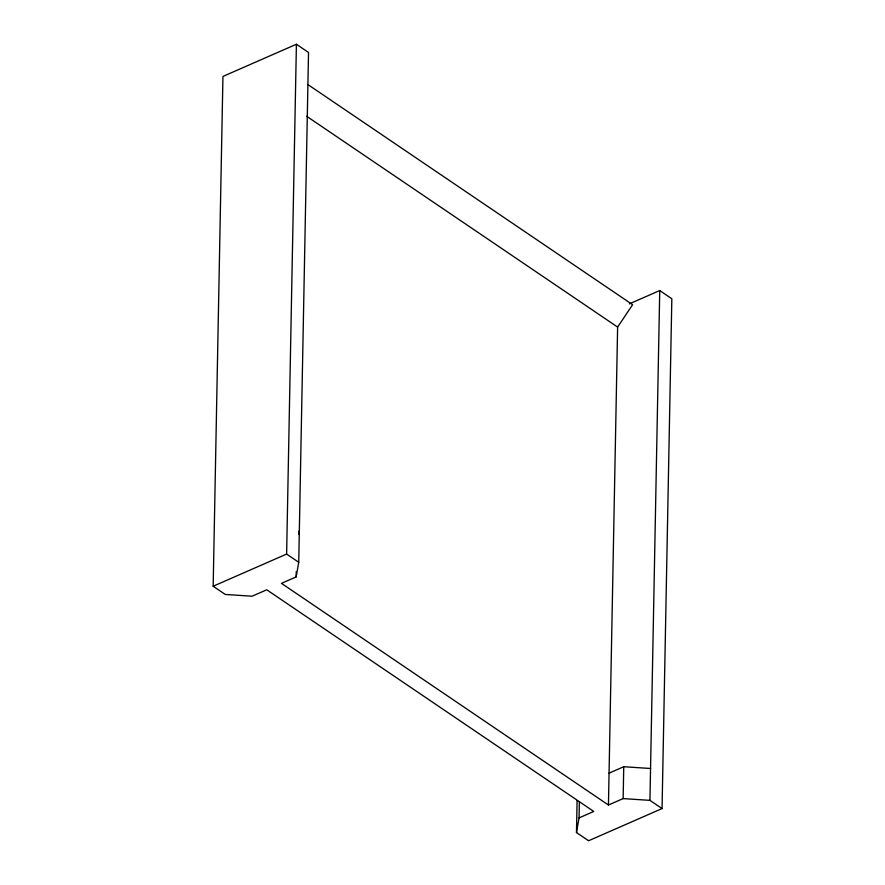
<?xml version="1.0" encoding="UTF-8"?>
<svg xmlns="http://www.w3.org/2000/svg" width="885" height="885" viewBox="0 0 885 885"><rect width="100%" height="100%" fill="white"/><g stroke="black" fill="none" stroke-linecap="round" stroke-linejoin="round"><path stroke-width="1.33" d="M576.478 832.542L579.056 817.895L593.758 811.456L266.761 589.786L252.07 596.225L225.266 594.443L213.163 586.235L222.943 76.431L296.409 44.25L308.522 52.458L298.732 562.274L296.154 576.92L281.463 583.348L608.449 805.018L623.14 798.591L649.944 800.361L662.057 808.569L588.591 840.75L576.478 832.542L577.086 800.682M298.732 562.274L286.618 554.065L296.409 44.25M296.154 576.92L296.254 571.61M579.056 817.895L579.365 801.965M608.449 805.018L617.619 327.074L632.62 304.705L307.925 84.584M623.14 798.591L623.748 766.72L650.552 768.501M649.944 800.361L659.734 290.557L629.335 303.865M662.057 808.569L671.837 298.765L659.734 290.557M298.643 534.407L299.34 530.403M213.163 586.235L286.618 554.065M609.057 773.158L623.748 766.72M306.641 116.256L617.619 327.074"/></g></svg>
